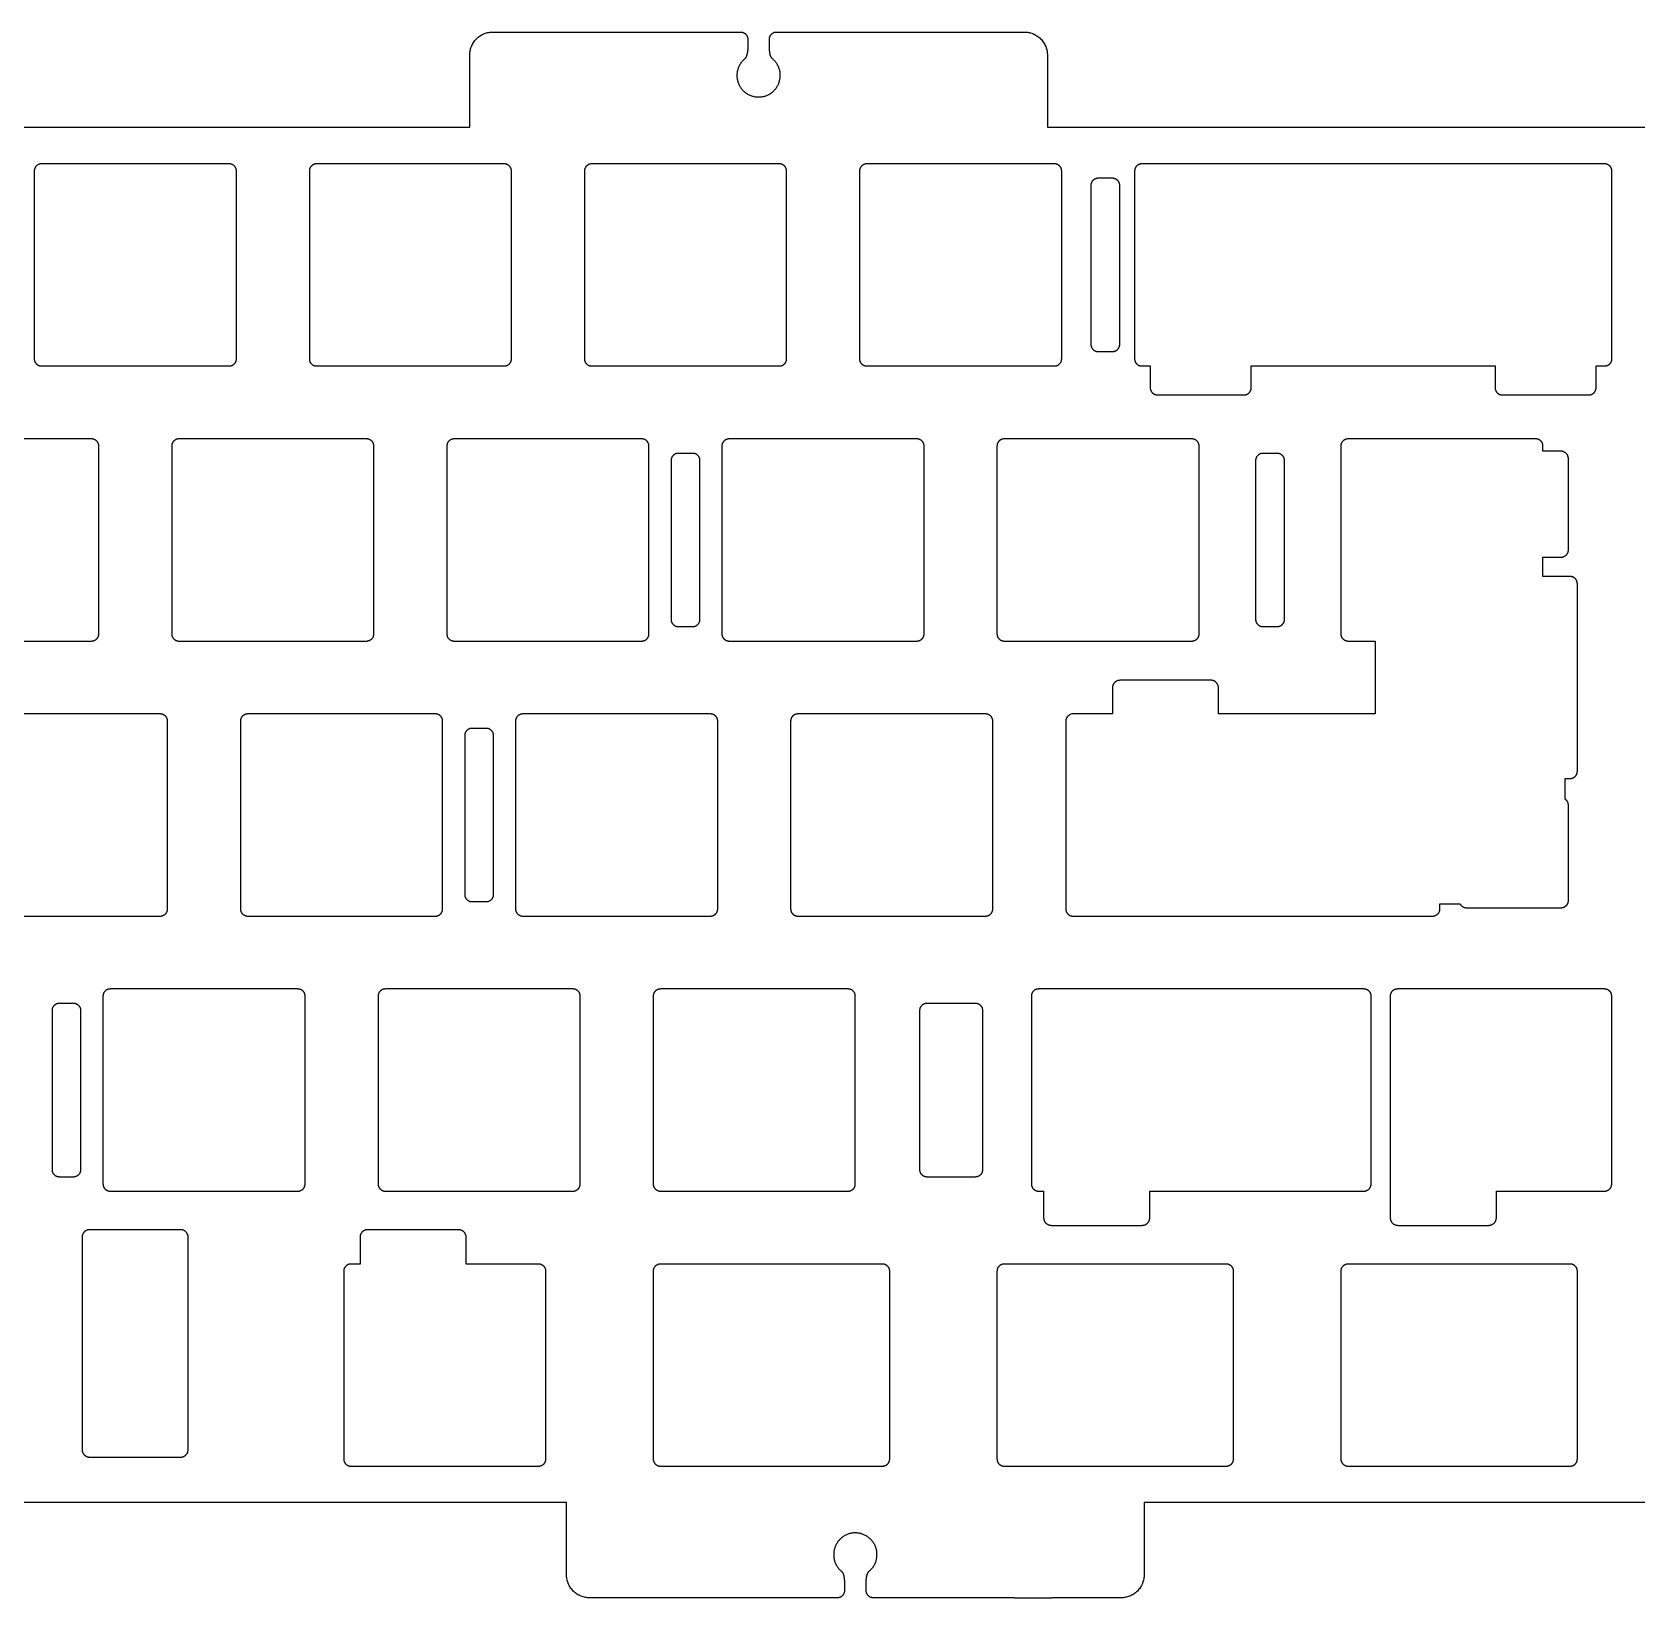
# Model space of a CAD drawing. Header units: millimetres. Extents: x 15 to 363, y 13 to 121.
# Drawn here: x 188.7 to 299.9, y 12.8 to 121.2 of the extents above; entities that cross this region are included whole.
import ezdxf

# ---------------------------------------------------------------- set-up
doc = ezdxf.new("R2010")
doc.units = ezdxf.units.MM
doc.layers.add('默认', color=7, linetype='Continuous', true_color=0x000000)

msp = doc.modelspace()

# ---------------------------------------------------------------- linework, layer by layer
at = {"layer": '默认', "color": 85, "true_color": 0x58ba48}
for p, q in [((219.03, 114.61, 1.5), (219.03, 119.61, 1.5)), ((259.03, 119.61, 1.5), (259.03, 114.61, 1.5)), ((159.72, 114.61, 1.5), (219.03, 114.61, 1.5)), ((259.03, 114.61, 1.5), (317.03, 114.61, 1.5)), ((191.68, 19.36, 1.5), (104.71, 19.36, 1.5)), ((200.03, 19.36, 1.5), (191.68, 19.36, 1.5)), ((210.93, 19.36, 1.5), (200.03, 19.36, 1.5)), ((223.66, 19.36, 1.5), (210.93, 19.36, 1.5)), ((225.73, 19.36, 1.5), (223.66, 19.36, 1.5)), ((225.73, 14.36, 1.5), (225.73, 19.36, 1.5)), ((307.82, 19.36, 1.5), (265.73, 19.36, 1.5)), ((265.73, 19.36, 1.5), (265.73, 14.36, 1.5))]:
    msp.add_line(p, q, dxfattribs=at)
for points in [[(225.43, 121.21), (228.03, 121.21)], [(250.03, 121.21), (252.63, 121.21)], [(297.62, 112.08), (284.62, 112.08), (278.57, 112.08), (265.57, 112.08)], [(265.57, 98.08), (266.15, 98.08), (266.15, 96.58)], [(273.15, 96.58), (273.15, 98.08), (278.57, 98.08), (284.62, 98.08), (290.03, 98.08), (290.03, 96.58)], [(297.03, 96.58), (297.03, 98.08), (297.62, 98.08)], [(294.58, 92.18), (293.35, 92.18), (293.35, 92.53)], [(295.23, 83.5), (293.35, 83.5), (293.35, 84.83), (294.58, 84.83)], [(279.85, 79.03), (281.73, 79.03), (281.73, 73.98)], [(294.88, 68.09), (294.88, 69.51), (295.23, 69.51)], [(286.21, 60.48), (286.21, 60.83), (287.6, 60.83)], [(258.42, 40.93), (258.77, 40.93), (258.77, 39.08)], [(266.12, 39.08), (266.12, 40.93), (280.95, 40.93)], [(290.12, 39.08), (290.12, 40.93), (297.61, 40.93)], [(211.43, 37.73), (211.43, 35.88), (210.8, 35.88)], [(223.8, 35.88), (218.78, 35.88), (218.78, 37.73)], [(210.8, 21.88), (223.8, 21.88)], [(234.73, 12.76), (232.13, 12.76)], [(256.73, 12.76), (259.33, 12.76)]]:
    msp.add_lwpolyline(points, dxfattribs=at)
for points, weights in [([(219.03, 119.61, 1.5), (219.03, 121.21, 1.5), (220.63, 121.21, 1.5)], [1, 0.707106781187, 1]), ([(237.78, 121.21, 1.5), (238.28, 121.21, 1.5), (238.28, 120.71, 1.5)], [1, 0.70710678119, 1]), ([(239.78, 120.71, 1.5), (239.78, 121.21, 1.5), (240.28, 121.21, 1.5)], [1, 0.707106781186, 1]), ([(257.43, 121.21, 1.5), (259.03, 121.21, 1.5), (259.03, 119.61, 1.5)], [1, 0.707106781187, 1]), ([(189.37, 112.08, 1.5), (188.87, 112.08, 1.5), (188.87, 111.58, 1.5)], [1, 0.707106781187, 1]), ([(202.87, 111.58, 1.5), (202.87, 112.08, 1.5), (202.37, 112.08, 1.5)], [1, 0.707106781189, 1]), ([(208.42, 112.08, 1.5), (207.92, 112.08, 1.5), (207.92, 111.58, 1.5)], [1, 0.707106781186, 1]), ([(221.92, 111.58, 1.5), (221.92, 112.08, 1.5), (221.42, 112.08, 1.5)], [1, 0.707106781186, 1]), ([(227.47, 112.08, 1.5), (226.97, 112.08, 1.5), (226.97, 111.58, 1.5)], [1, 0.707106781186, 1]), ([(240.97, 111.58, 1.5), (240.97, 112.08, 1.5), (240.47, 112.08, 1.5)], [1, 0.707106781188, 1]), ([(246.52, 112.08, 1.5), (246.02, 112.08, 1.5), (246.02, 111.58, 1.5)], [1, 0.707106781187, 1]), ([(260.02, 111.58, 1.5), (260.02, 112.08, 1.5), (259.52, 112.08, 1.5)], [1, 0.707106781189, 1]), ([(265.57, 112.08, 1.5), (265.07, 112.08, 1.5), (265.07, 111.58, 1.5)], [1, 0.707106781186, 1]), ([(298.12, 111.58, 1.5), (298.12, 112.08, 1.5), (297.62, 112.08, 1.5)], [1, 0.707106781189, 1]), ([(262.54, 111.08, 1.5), (262.04, 111.08, 1.5), (262.04, 110.58, 1.5)], [1, 0.707106781186, 1]), ([(264.04, 110.58, 1.5), (264.04, 111.08, 1.5), (263.54, 111.08, 1.5)], [1, 0.707106781186, 1]), ([(262.04, 99.58, 1.5), (262.04, 99.08, 1.5), (262.54, 99.08, 1.5)], [1, 0.707106781186, 1]), ([(263.54, 99.08, 1.5), (264.04, 99.08, 1.5), (264.04, 99.58, 1.5)], [1, 0.707106781186, 1]), ([(188.87, 98.58, 1.5), (188.87, 98.08, 1.5), (189.37, 98.08, 1.5)], [1, 0.707106781185, 1]), ([(202.37, 98.08, 1.5), (202.87, 98.08, 1.5), (202.87, 98.58, 1.5)], [1, 0.707106781186, 1]), ([(207.92, 98.58, 1.5), (207.92, 98.08, 1.5), (208.42, 98.08, 1.5)], [1, 0.707106781184, 1]), ([(221.42, 98.08, 1.5), (221.92, 98.08, 1.5), (221.92, 98.58, 1.5)], [1, 0.707106781186, 1]), ([(226.97, 98.58, 1.5), (226.97, 98.08, 1.5), (227.47, 98.08, 1.5)], [1, 0.707106781186, 1]), ([(240.47, 98.08, 1.5), (240.97, 98.08, 1.5), (240.97, 98.58, 1.5)], [1, 0.707106781185, 1]), ([(246.02, 98.58, 1.5), (246.02, 98.08, 1.5), (246.52, 98.08, 1.5)], [1, 0.707106781188, 1]), ([(259.52, 98.08, 1.5), (260.02, 98.08, 1.5), (260.02, 98.58, 1.5)], [1, 0.707106781187, 1]), ([(265.07, 98.58, 1.5), (265.07, 98.08, 1.5), (265.57, 98.08, 1.5)], [1, 0.707106781186, 1]), ([(297.62, 98.08, 1.5), (298.12, 98.08, 1.5), (298.12, 98.58, 1.5)], [1, 0.707106781187, 1]), ([(266.15, 96.58, 1.5), (266.15, 96.08, 1.5), (266.65, 96.08, 1.5)], [1, 0.707106781183, 1]), ([(272.65, 96.08, 1.5), (273.15, 96.08, 1.5), (273.15, 96.58, 1.5)], [1, 0.707106781189, 1]), ([(290.03, 96.58, 1.5), (290.03, 96.08, 1.5), (290.53, 96.08, 1.5)], [1, 0.707106781185, 1]), ([(296.53, 96.08, 1.5), (297.03, 96.08, 1.5), (297.03, 96.58, 1.5)], [1, 0.707106781188, 1]), ([(193.34, 92.53, 1.5), (193.34, 93.03, 1.5), (192.84, 93.03, 1.5)], [1, 0.707106781187, 1]), ([(198.89, 93.03, 1.5), (198.39, 93.03, 1.5), (198.39, 92.53, 1.5)], [1, 0.707106781186, 1]), ([(212.39, 92.53, 1.5), (212.39, 93.03, 1.5), (211.89, 93.03, 1.5)], [1, 0.707106781187, 1]), ([(217.94, 93.03, 1.5), (217.44, 93.03, 1.5), (217.44, 92.53, 1.5)], [1, 0.707106781186, 1]), ([(231.44, 92.53, 1.5), (231.44, 93.03, 1.5), (230.94, 93.03, 1.5)], [1, 0.707106781188, 1]), ([(236.99, 93.03, 1.5), (236.49, 93.03, 1.5), (236.49, 92.53, 1.5)], [1, 0.707106781187, 1]), ([(250.49, 92.53, 1.5), (250.49, 93.03, 1.5), (249.99, 93.03, 1.5)], [1, 0.707106781189, 1]), ([(256.04, 93.03, 1.5), (255.54, 93.03, 1.5), (255.54, 92.53, 1.5)], [1, 0.707106781184, 1]), ([(269.54, 92.53, 1.5), (269.54, 93.03, 1.5), (269.04, 93.03, 1.5)], [1, 0.707106781188, 1]), ([(279.85, 93.03, 1.5), (279.35, 93.03, 1.5), (279.35, 92.53, 1.5)], [1, 0.707106781186, 1]), ([(293.35, 92.53, 1.5), (293.35, 93.03, 1.5), (292.85, 93.03, 1.5)], [1, 0.707106781187, 1]), ([(233.47, 92.03, 1.5), (232.97, 92.03, 1.5), (232.97, 91.53, 1.5)], [1, 0.707106781186, 1]), ([(234.97, 91.53, 1.5), (234.97, 92.03, 1.5), (234.47, 92.03, 1.5)], [1, 0.707106781186, 1]), ([(273.95, 92.03, 1.5), (273.45, 92.03, 1.5), (273.45, 91.53, 1.5)], [1, 0.707106781184, 1]), ([(275.45, 91.53, 1.5), (275.45, 92.03, 1.5), (274.95, 92.03, 1.5)], [1, 0.707106781187, 1]), ([(295.11, 91.65, 1.5), (295.11, 92.18, 1.5), (294.58, 92.18, 1.5)], [1, 0.70710678119, 1]), ([(294.58, 84.83, 1.5), (295.11, 84.83, 1.5), (295.11, 85.35, 1.5)], [1, 0.707106781184, 1]), ([(295.73, 83, 1.5), (295.73, 83.5, 1.5), (295.23, 83.5, 1.5)], [1, 0.707106781184, 1]), ([(232.97, 80.53, 1.5), (232.97, 80.03, 1.5), (233.47, 80.03, 1.5)], [1, 0.707106781187, 1]), ([(234.47, 80.03, 1.5), (234.97, 80.03, 1.5), (234.97, 80.53, 1.5)], [1, 0.707106781186, 1]), ([(273.45, 80.53, 1.5), (273.45, 80.03, 1.5), (273.95, 80.03, 1.5)], [1, 0.707106781188, 1]), ([(274.95, 80.03, 1.5), (275.45, 80.03, 1.5), (275.45, 80.53, 1.5)], [1, 0.707106781186, 1]), ([(192.84, 79.03, 1.5), (193.34, 79.03, 1.5), (193.34, 79.53, 1.5)], [1, 0.707106781185, 1]), ([(198.39, 79.53, 1.5), (198.39, 79.03, 1.5), (198.89, 79.03, 1.5)], [1, 0.707106781186, 1]), ([(211.89, 79.03, 1.5), (212.39, 79.03, 1.5), (212.39, 79.53, 1.5)], [1, 0.707106781185, 1]), ([(217.44, 79.53, 1.5), (217.44, 79.03, 1.5), (217.94, 79.03, 1.5)], [1, 0.707106781184, 1]), ([(230.94, 79.03, 1.5), (231.44, 79.03, 1.5), (231.44, 79.53, 1.5)], [1, 0.707106781188, 1]), ([(236.49, 79.53, 1.5), (236.49, 79.03, 1.5), (236.99, 79.03, 1.5)], [1, 0.707106781183, 1]), ([(249.99, 79.03, 1.5), (250.49, 79.03, 1.5), (250.49, 79.53, 1.5)], [1, 0.707106781186, 1]), ([(255.54, 79.53, 1.5), (255.54, 79.03, 1.5), (256.04, 79.03, 1.5)], [1, 0.707106781185, 1]), ([(269.04, 79.03, 1.5), (269.54, 79.03, 1.5), (269.54, 79.53, 1.5)], [1, 0.707106781186, 1]), ([(279.35, 79.53, 1.5), (279.35, 79.03, 1.5), (279.85, 79.03, 1.5)], [1, 0.707106781185, 1]), ([(264.06, 76.31, 1.5), (263.53, 76.31, 1.5), (263.53, 75.78, 1.5)], [1, 0.707106781182, 1]), ([(270.88, 75.78, 1.5), (270.88, 76.31, 1.5), (270.36, 76.31, 1.5)], [1, 0.707106781188, 1]), ([(198.1, 73.48, 1.5), (198.1, 73.98, 1.5), (197.6, 73.98, 1.5)], [1, 0.707106781186, 1]), ([(203.65, 73.98, 1.5), (203.15, 73.98, 1.5), (203.15, 73.48, 1.5)], [1, 0.707106781187, 1]), ([(217.15, 73.48, 1.5), (217.15, 73.98, 1.5), (216.65, 73.98, 1.5)], [1, 0.707106781186, 1]), ([(222.7, 73.98, 1.5), (222.2, 73.98, 1.5), (222.2, 73.48, 1.5)], [1, 0.707106781187, 1]), ([(236.2, 73.48, 1.5), (236.2, 73.98, 1.5), (235.7, 73.98, 1.5)], [1, 0.707106781186, 1]), ([(241.75, 73.98, 1.5), (241.25, 73.98, 1.5), (241.25, 73.48, 1.5)], [1, 0.707106781186, 1]), ([(255.25, 73.48, 1.5), (255.25, 73.98, 1.5), (254.75, 73.98, 1.5)], [1, 0.707106781187, 1]), ([(219.18, 72.98, 1.5), (218.68, 72.98, 1.5), (218.68, 72.48, 1.5)], [1, 0.707106781186, 1]), ([(220.68, 72.48, 1.5), (220.68, 72.98, 1.5), (220.18, 72.98, 1.5)], [1, 0.707106781187, 1]), ([(295.23, 69.51, 1.5), (295.73, 69.51, 1.5), (295.73, 70.01, 1.5)], [1, 0.707106781188, 1]), ([(295.11, 67.66, 1.5), (295.11, 67.93, 1.5), (294.88, 68.09, 1.5)], [1, 0.885846380322, 1]), ([(218.68, 61.48, 1.5), (218.68, 60.98, 1.5), (219.18, 60.98, 1.5)], [1, 0.707106781186, 1]), ([(220.18, 60.98, 1.5), (220.68, 60.98, 1.5), (220.68, 61.48, 1.5)], [1, 0.707106781187, 1]), ([(197.6, 59.98, 1.5), (198.1, 59.98, 1.5), (198.1, 60.48, 1.5)], [1, 0.707106781185, 1]), ([(203.15, 60.48, 1.5), (203.15, 59.98, 1.5), (203.65, 59.98, 1.5)], [1, 0.707106781186, 1]), ([(216.65, 59.98, 1.5), (217.15, 59.98, 1.5), (217.15, 60.48, 1.5)], [1, 0.707106781187, 1]), ([(222.2, 60.48, 1.5), (222.2, 59.98, 1.5), (222.7, 59.98, 1.5)], [1, 0.707106781186, 1]), ([(235.7, 59.98, 1.5), (236.2, 59.98, 1.5), (236.2, 60.48, 1.5)], [1, 0.707106781186, 1]), ([(241.25, 60.48, 1.5), (241.25, 59.98, 1.5), (241.75, 59.98, 1.5)], [1, 0.707106781183, 1]), ([(254.75, 59.98, 1.5), (255.25, 59.98, 1.5), (255.25, 60.48, 1.5)], [1, 0.707106781186, 1]), ([(260.3, 60.48, 1.5), (260.3, 59.98, 1.5), (260.8, 59.98, 1.5)], [1, 0.70710678119, 1]), ([(285.71, 59.98, 1.5), (286.21, 59.98, 1.5), (286.21, 60.48, 1.5)], [1, 0.707106781188, 1]), ([(287.6, 60.83, 1.5), (287.74, 60.56, 1.5), (288.06, 60.56, 1.5)], [1, 0.859274333929, 1]), ([(294.61, 60.56, 1.5), (295.11, 60.56, 1.5), (295.11, 61.06, 1.5)], [1, 0.707106781188, 1]), ([(194.13, 54.93, 1.5), (193.63, 54.93, 1.5), (193.63, 54.43, 1.5)], [1, 0.707106781188, 1]), ([(207.63, 54.43, 1.5), (207.63, 54.93, 1.5), (207.13, 54.93, 1.5)], [1, 0.70710678119, 1]), ([(213.18, 54.93, 1.5), (212.68, 54.93, 1.5), (212.68, 54.43, 1.5)], [1, 0.707106781186, 1]), ([(226.68, 54.43, 1.5), (226.68, 54.93, 1.5), (226.18, 54.93, 1.5)], [1, 0.707106781189, 1]), ([(232.23, 54.93, 1.5), (231.73, 54.93, 1.5), (231.73, 54.43, 1.5)], [1, 0.707106781185, 1]), ([(245.73, 54.43, 1.5), (245.73, 54.93, 1.5), (245.23, 54.93, 1.5)], [1, 0.707106781188, 1]), ([(258.42, 54.93, 1.5), (257.92, 54.93, 1.5), (257.92, 54.43, 1.5)], [1, 0.707106781186, 1]), ([(281.45, 54.43, 1.5), (281.45, 54.93, 1.5), (280.95, 54.93, 1.5)], [1, 0.707106781187, 1]), ([(283.27, 54.93, 1.5), (282.77, 54.93, 1.5), (282.77, 54.43, 1.5)], [1, 0.707106781189, 1]), ([(298.11, 54.43, 1.5), (298.11, 54.93, 1.5), (297.61, 54.93, 1.5)], [1, 0.707106781187, 1]), ([(190.6, 53.93, 1.5), (190.1, 53.93, 1.5), (190.1, 53.43, 1.5)], [1, 0.707106781187, 1]), ([(192.1, 53.43, 1.5), (192.1, 53.93, 1.5), (191.6, 53.93, 1.5)], [1, 0.707106781186, 1]), ([(250.68, 53.93, 1.5), (250.18, 53.93, 1.5), (250.18, 53.43, 1.5)], [1, 0.707106781187, 1]), ([(254.56, 53.43, 1.5), (254.56, 53.93, 1.5), (254.06, 53.93, 1.5)], [1, 0.707106781188, 1]), ([(190.1, 42.43, 1.5), (190.1, 41.93, 1.5), (190.6, 41.93, 1.5)], [1, 0.707106781187, 1]), ([(191.6, 41.93, 1.5), (192.1, 41.93, 1.5), (192.1, 42.43, 1.5)], [1, 0.707106781187, 1]), ([(250.18, 42.43, 1.5), (250.18, 41.93, 1.5), (250.68, 41.93, 1.5)], [1, 0.707106781186, 1]), ([(254.06, 41.93, 1.5), (254.56, 41.93, 1.5), (254.56, 42.43, 1.5)], [1, 0.707106781189, 1]), ([(193.63, 41.43, 1.5), (193.63, 40.93, 1.5), (194.13, 40.93, 1.5)], [1, 0.707106781185, 1]), ([(207.13, 40.93, 1.5), (207.63, 40.93, 1.5), (207.63, 41.43, 1.5)], [1, 0.707106781188, 1]), ([(212.68, 41.43, 1.5), (212.68, 40.93, 1.5), (213.18, 40.93, 1.5)], [1, 0.707106781184, 1]), ([(226.18, 40.93, 1.5), (226.68, 40.93, 1.5), (226.68, 41.43, 1.5)], [1, 0.707106781185, 1]), ([(231.73, 41.43, 1.5), (231.73, 40.93, 1.5), (232.23, 40.93, 1.5)], [1, 0.707106781184, 1]), ([(245.23, 40.93, 1.5), (245.73, 40.93, 1.5), (245.73, 41.43, 1.5)], [1, 0.707106781185, 1]), ([(257.92, 41.43, 1.5), (257.92, 40.93, 1.5), (258.42, 40.93, 1.5)], [1, 0.707106781184, 1]), ([(280.95, 40.93, 1.5), (281.45, 40.93, 1.5), (281.45, 41.43, 1.5)], [1, 0.707106781177, 1]), ([(297.61, 40.93, 1.5), (298.11, 40.93, 1.5), (298.11, 41.43, 1.5)], [1, 0.707106781188, 1]), ([(258.77, 39.08, 1.5), (258.77, 38.56, 1.5), (259.3, 38.56, 1.5)], [1, 0.707106781182, 1]), ([(265.6, 38.56, 1.5), (266.12, 38.56, 1.5), (266.12, 39.08, 1.5)], [1, 0.707106781189, 1]), ([(282.77, 39.08, 1.5), (282.77, 38.56, 1.5), (283.3, 38.56, 1.5)], [1, 0.707106781189, 1]), ([(289.6, 38.56, 1.5), (290.12, 38.56, 1.5), (290.12, 39.08, 1.5)], [1, 0.707106781185, 1]), ([(192.71, 38.26, 1.5), (192.18, 38.26, 1.5), (192.18, 37.73, 1.5)], [1, 0.707106781187, 1]), ([(199.53, 37.73, 1.5), (199.53, 38.26, 1.5), (199.01, 38.26, 1.5)], [1, 0.707106781187, 1]), ([(211.95, 38.26, 1.5), (211.43, 38.26, 1.5), (211.43, 37.73, 1.5)], [1, 0.707106781186, 1]), ([(218.78, 37.73, 1.5), (218.78, 38.26, 1.5), (218.25, 38.26, 1.5)], [1, 0.707106781187, 1]), ([(210.8, 35.88, 1.5), (210.3, 35.88, 1.5), (210.3, 35.38, 1.5)], [1, 0.707106781187, 1]), ([(224.3, 35.38, 1.5), (224.3, 35.88, 1.5), (223.8, 35.88, 1.5)], [1, 0.707106781187, 1]), ([(232.23, 35.88, 1.5), (231.73, 35.88, 1.5), (231.73, 35.38, 1.5)], [1, 0.707106781188, 1]), ([(248.11, 35.38, 1.5), (248.11, 35.88, 1.5), (247.61, 35.88, 1.5)], [1, 0.707106781186, 1]), ([(256.04, 35.88, 1.5), (255.54, 35.88, 1.5), (255.54, 35.38, 1.5)], [1, 0.707106781183, 1]), ([(271.92, 35.38, 1.5), (271.92, 35.88, 1.5), (271.42, 35.88, 1.5)], [1, 0.707106781184, 1]), ([(279.85, 35.88, 1.5), (279.35, 35.88, 1.5), (279.35, 35.38, 1.5)], [1, 0.707106781188, 1]), ([(295.73, 35.38, 1.5), (295.73, 35.88, 1.5), (295.23, 35.88, 1.5)], [1, 0.707106781186, 1]), ([(192.18, 23.03, 1.5), (192.18, 22.51, 1.5), (192.71, 22.51, 1.5)], [1, 0.707106781187, 1]), ([(199.01, 22.51, 1.5), (199.53, 22.51, 1.5), (199.53, 23.03, 1.5)], [1, 0.707106781185, 1]), ([(210.3, 22.38, 1.5), (210.3, 21.88, 1.5), (210.8, 21.88, 1.5)], [1, 0.707106781185, 1]), ([(223.8, 21.88, 1.5), (224.3, 21.88, 1.5), (224.3, 22.38, 1.5)], [1, 0.707106781185, 1]), ([(231.73, 22.38, 1.5), (231.73, 21.88, 1.5), (232.23, 21.88, 1.5)], [1, 0.707106781184, 1]), ([(247.61, 21.88, 1.5), (248.11, 21.88, 1.5), (248.11, 22.38, 1.5)], [1, 0.707106781184, 1]), ([(255.54, 22.38, 1.5), (255.54, 21.88, 1.5), (256.04, 21.88, 1.5)], [1, 0.707106781181, 1]), ([(271.42, 21.88, 1.5), (271.92, 21.88, 1.5), (271.92, 22.38, 1.5)], [1, 0.707106781182, 1]), ([(279.35, 22.38, 1.5), (279.35, 21.88, 1.5), (279.85, 21.88, 1.5)], [1, 0.707106781187, 1]), ([(295.23, 21.88, 1.5), (295.73, 21.88, 1.5), (295.73, 22.38, 1.5)], [1, 0.707106781184, 1]), ([(227.33, 12.76, 1.5), (225.73, 12.76, 1.5), (225.73, 14.36, 1.5)], [1, 0.707106781187, 1]), ([(265.73, 14.36, 1.5), (265.73, 12.76, 1.5), (264.13, 12.76, 1.5)], [1, 0.707106781187, 1]), ([(244.98, 13.26, 1.5), (244.98, 12.76, 1.5), (244.48, 12.76, 1.5)], [1, 0.707106781186, 1]), ([(246.98, 12.76, 1.5), (246.48, 12.76, 1.5), (246.48, 13.26, 1.5)], [1, 0.70710678119, 1])]:
    msp.add_rational_spline(points, weights, degree=2, dxfattribs=at)
for points, degree in [([(220.63, 121.21, 1.5), (222.23, 121.21, 1.5), (223.83, 121.21, 1.5), (225.43, 121.21, 1.5)], 3), ([(228.03, 121.21, 1.5), (231.28, 121.21, 1.5), (234.53, 121.21, 1.5), (237.78, 121.21, 1.5)], 3), ([(240.28, 121.21, 1.5), (243.53, 121.21, 1.5), (246.78, 121.21, 1.5), (250.03, 121.21, 1.5)], 3), ([(252.63, 121.21, 1.5), (254.23, 121.21, 1.5), (255.83, 121.21, 1.5), (257.43, 121.21, 1.5)], 3), ([(238.28, 120.71, 1.5), (238.28, 120.54, 1.5), (238.28, 120.37, 1.5), (238.28, 120.21, 1.5)], 3), ([(239.78, 120.21, 1.5), (239.78, 120.37, 1.5), (239.78, 120.54, 1.5), (239.78, 120.71, 1.5)], 3), ([(188.87, 111.58, 1.5), (188.87, 105.08, 1.5), (188.87, 98.58, 1.5)], 2), ([(202.37, 112.08, 1.5), (195.87, 112.08, 1.5), (189.37, 112.08, 1.5)], 2), ([(202.87, 98.58, 1.5), (202.87, 105.08, 1.5), (202.87, 111.58, 1.5)], 2), ([(207.92, 111.58, 1.5), (207.92, 105.08, 1.5), (207.92, 98.58, 1.5)], 2), ([(221.42, 112.08, 1.5), (214.92, 112.08, 1.5), (208.42, 112.08, 1.5)], 2), ([(221.92, 98.58, 1.5), (221.92, 105.08, 1.5), (221.92, 111.58, 1.5)], 2), ([(226.97, 111.58, 1.5), (226.97, 105.08, 1.5), (226.97, 98.58, 1.5)], 2), ([(240.47, 112.08, 1.5), (233.97, 112.08, 1.5), (227.47, 112.08, 1.5)], 2), ([(240.97, 98.58, 1.5), (240.97, 105.08, 1.5), (240.97, 111.58, 1.5)], 2), ([(246.02, 111.58, 1.5), (246.02, 105.08, 1.5), (246.02, 98.58, 1.5)], 2), ([(259.52, 112.08, 1.5), (253.02, 112.08, 1.5), (246.52, 112.08, 1.5)], 2), ([(260.02, 98.58, 1.5), (260.02, 105.08, 1.5), (260.02, 111.58, 1.5)], 2), ([(265.07, 111.58, 1.5), (265.07, 105.08, 1.5), (265.07, 98.58, 1.5)], 2), ([(298.12, 98.58, 1.5), (298.12, 105.08, 1.5), (298.12, 111.58, 1.5)], 2), ([(262.04, 110.58, 1.5), (262.04, 105.08, 1.5), (262.04, 99.58, 1.5)], 2), ([(263.54, 111.08, 1.5), (263.04, 111.08, 1.5), (262.54, 111.08, 1.5)], 2), ([(264.04, 99.58, 1.5), (264.04, 105.08, 1.5), (264.04, 110.58, 1.5)], 2), ([(262.54, 99.08, 1.5), (263.04, 99.08, 1.5), (263.54, 99.08, 1.5)], 2), ([(189.37, 98.08, 1.5), (195.87, 98.08, 1.5), (202.37, 98.08, 1.5)], 2), ([(208.42, 98.08, 1.5), (214.92, 98.08, 1.5), (221.42, 98.08, 1.5)], 2), ([(227.47, 98.08, 1.5), (233.97, 98.08, 1.5), (240.47, 98.08, 1.5)], 2), ([(246.52, 98.08, 1.5), (253.02, 98.08, 1.5), (259.52, 98.08, 1.5)], 2), ([(266.65, 96.08, 1.5), (269.65, 96.08, 1.5), (272.65, 96.08, 1.5)], 2), ([(290.53, 96.08, 1.5), (293.53, 96.08, 1.5), (296.53, 96.08, 1.5)], 2), ([(192.84, 93.03, 1.5), (186.34, 93.03, 1.5), (179.84, 93.03, 1.5)], 2), ([(193.34, 79.53, 1.5), (193.34, 86.03, 1.5), (193.34, 92.53, 1.5)], 2), ([(198.39, 92.53, 1.5), (198.39, 86.03, 1.5), (198.39, 79.53, 1.5)], 2), ([(211.89, 93.03, 1.5), (205.39, 93.03, 1.5), (198.89, 93.03, 1.5)], 2), ([(212.39, 79.53, 1.5), (212.39, 86.03, 1.5), (212.39, 92.53, 1.5)], 2), ([(217.44, 92.53, 1.5), (217.44, 86.03, 1.5), (217.44, 79.53, 1.5)], 2), ([(230.94, 93.03, 1.5), (224.44, 93.03, 1.5), (217.94, 93.03, 1.5)], 2), ([(231.44, 79.53, 1.5), (231.44, 86.03, 1.5), (231.44, 92.53, 1.5)], 2), ([(236.49, 92.53, 1.5), (236.49, 86.03, 1.5), (236.49, 79.53, 1.5)], 2), ([(249.99, 93.03, 1.5), (243.49, 93.03, 1.5), (236.99, 93.03, 1.5)], 2), ([(250.49, 79.53, 1.5), (250.49, 86.03, 1.5), (250.49, 92.53, 1.5)], 2), ([(255.54, 92.53, 1.5), (255.54, 86.03, 1.5), (255.54, 79.53, 1.5)], 2), ([(269.04, 93.03, 1.5), (262.54, 93.03, 1.5), (256.04, 93.03, 1.5)], 2), ([(269.54, 79.53, 1.5), (269.54, 86.03, 1.5), (269.54, 92.53, 1.5)], 2), ([(279.35, 92.53, 1.5), (279.35, 88.2, 1.5), (279.35, 83.86, 1.5), (279.35, 79.53, 1.5)], 3), ([(292.85, 93.03, 1.5), (288.52, 93.03, 1.5), (284.19, 93.03, 1.5), (279.85, 93.03, 1.5)], 3), ([(232.97, 91.53, 1.5), (232.97, 86.03, 1.5), (232.97, 80.53, 1.5)], 2), ([(234.47, 92.03, 1.5), (233.97, 92.03, 1.5), (233.47, 92.03, 1.5)], 2), ([(234.97, 80.53, 1.5), (234.97, 86.03, 1.5), (234.97, 91.53, 1.5)], 2), ([(273.45, 91.53, 1.5), (273.45, 86.03, 1.5), (273.45, 80.53, 1.5)], 2), ([(274.95, 92.03, 1.5), (274.45, 92.03, 1.5), (273.95, 92.03, 1.5)], 2), ([(275.45, 80.53, 1.5), (275.45, 86.03, 1.5), (275.45, 91.53, 1.5)], 2), ([(295.11, 85.35, 1.5), (295.11, 87.45, 1.5), (295.11, 89.55, 1.5), (295.11, 91.65, 1.5)], 3), ([(295.73, 70.01, 1.5), (295.73, 74.34, 1.5), (295.73, 78.67, 1.5), (295.73, 83, 1.5)], 3), ([(233.47, 80.03, 1.5), (233.97, 80.03, 1.5), (234.47, 80.03, 1.5)], 2), ([(273.95, 80.03, 1.5), (274.45, 80.03, 1.5), (274.95, 80.03, 1.5)], 2), ([(179.84, 79.03, 1.5), (186.34, 79.03, 1.5), (192.84, 79.03, 1.5)], 2), ([(198.89, 79.03, 1.5), (205.39, 79.03, 1.5), (211.89, 79.03, 1.5)], 2), ([(217.94, 79.03, 1.5), (224.44, 79.03, 1.5), (230.94, 79.03, 1.5)], 2), ([(236.99, 79.03, 1.5), (243.49, 79.03, 1.5), (249.99, 79.03, 1.5)], 2), ([(256.04, 79.03, 1.5), (262.54, 79.03, 1.5), (269.04, 79.03, 1.5)], 2), ([(263.53, 75.78, 1.5), (263.53, 75.18, 1.5), (263.53, 74.58, 1.5), (263.53, 73.98, 1.5)], 3), ([(270.36, 76.31, 1.5), (268.26, 76.31, 1.5), (266.16, 76.31, 1.5), (264.06, 76.31, 1.5)], 3), ([(270.88, 73.98, 1.5), (270.88, 74.58, 1.5), (270.88, 75.18, 1.5), (270.88, 75.78, 1.5)], 3), ([(197.6, 73.98, 1.5), (191.1, 73.98, 1.5), (184.6, 73.98, 1.5)], 2), ([(198.1, 60.48, 1.5), (198.1, 66.98, 1.5), (198.1, 73.48, 1.5)], 2), ([(203.15, 73.48, 1.5), (203.15, 66.98, 1.5), (203.15, 60.48, 1.5)], 2), ([(216.65, 73.98, 1.5), (210.15, 73.98, 1.5), (203.65, 73.98, 1.5)], 2), ([(217.15, 60.48, 1.5), (217.15, 66.98, 1.5), (217.15, 73.48, 1.5)], 2), ([(222.2, 73.48, 1.5), (222.2, 66.98, 1.5), (222.2, 60.48, 1.5)], 2), ([(235.7, 73.98, 1.5), (229.2, 73.98, 1.5), (222.7, 73.98, 1.5)], 2), ([(236.2, 60.48, 1.5), (236.2, 66.98, 1.5), (236.2, 73.48, 1.5)], 2), ([(241.25, 73.48, 1.5), (241.25, 66.98, 1.5), (241.25, 60.48, 1.5)], 2), ([(254.75, 73.98, 1.5), (248.25, 73.98, 1.5), (241.75, 73.98, 1.5)], 2), ([(255.25, 60.48, 1.5), (255.25, 66.98, 1.5), (255.25, 73.48, 1.5)], 2), ([(260.3, 73.48, 1.5), (260.3, 69.15, 1.5), (260.3, 64.81, 1.5), (260.3, 60.48, 1.5)], 3), ([(281.73, 73.98, 1.5), (278.91, 73.98, 1.5), (275.29, 73.98, 1.5), (270.88, 73.98, 1.5)], 3), ([(218.68, 72.48, 1.5), (218.68, 66.98, 1.5), (218.68, 61.48, 1.5)], 2), ([(220.18, 72.98, 1.5), (219.68, 72.98, 1.5), (219.18, 72.98, 1.5)], 2), ([(220.68, 61.48, 1.5), (220.68, 66.98, 1.5), (220.68, 72.48, 1.5)], 2), ([(295.11, 61.06, 1.5), (295.11, 63.26, 1.5), (295.11, 65.46, 1.5), (295.11, 67.66, 1.5)], 3), ([(219.18, 60.98, 1.5), (219.68, 60.98, 1.5), (220.18, 60.98, 1.5)], 2), ([(288.06, 60.56, 1.5), (290.24, 60.56, 1.5), (292.42, 60.56, 1.5), (294.61, 60.56, 1.5)], 3), ([(184.6, 59.98, 1.5), (191.1, 59.98, 1.5), (197.6, 59.98, 1.5)], 2), ([(203.65, 59.98, 1.5), (210.15, 59.98, 1.5), (216.65, 59.98, 1.5)], 2), ([(222.7, 59.98, 1.5), (229.2, 59.98, 1.5), (235.7, 59.98, 1.5)], 2), ([(241.75, 59.98, 1.5), (248.25, 59.98, 1.5), (254.75, 59.98, 1.5)], 2), ([(260.8, 59.98, 1.5), (273.07, 59.98, 1.5), (281.37, 59.98, 1.5), (285.71, 59.98, 1.5)], 3), ([(207.13, 54.93, 1.5), (200.63, 54.93, 1.5), (194.13, 54.93, 1.5)], 2), ([(226.18, 54.93, 1.5), (219.68, 54.93, 1.5), (213.18, 54.93, 1.5)], 2), ([(245.23, 54.93, 1.5), (238.73, 54.93, 1.5), (232.23, 54.93, 1.5)], 2), ([(280.95, 54.93, 1.5), (269.68, 54.93, 1.5), (258.42, 54.93, 1.5)], 2), ([(297.61, 54.93, 1.5), (290.44, 54.93, 1.5), (283.27, 54.93, 1.5)], 2), ([(190.1, 53.43, 1.5), (190.1, 47.93, 1.5), (190.1, 42.43, 1.5)], 2), ([(191.6, 53.93, 1.5), (191.1, 53.93, 1.5), (190.6, 53.93, 1.5)], 2), ([(192.1, 42.43, 1.5), (192.1, 47.93, 1.5), (192.1, 53.43, 1.5)], 2), ([(193.63, 54.43, 1.5), (193.63, 47.93, 1.5), (193.63, 41.43, 1.5)], 2), ([(207.63, 41.43, 1.5), (207.63, 47.93, 1.5), (207.63, 54.43, 1.5)], 2), ([(212.68, 54.43, 1.5), (212.68, 47.93, 1.5), (212.68, 41.43, 1.5)], 2), ([(226.68, 41.43, 1.5), (226.68, 47.93, 1.5), (226.68, 54.43, 1.5)], 2), ([(231.73, 54.43, 1.5), (231.73, 47.93, 1.5), (231.73, 41.43, 1.5)], 2), ([(245.73, 41.43, 1.5), (245.73, 47.93, 1.5), (245.73, 54.43, 1.5)], 2), ([(250.18, 53.43, 1.5), (250.18, 47.93, 1.5), (250.18, 42.43, 1.5)], 2), ([(254.06, 53.93, 1.5), (251.18, 53.93, 1.5), (250.68, 53.93, 1.5)], 2), ([(254.56, 42.43, 1.5), (254.56, 47.93, 1.5), (254.56, 53.43, 1.5)], 2), ([(257.92, 54.43, 1.5), (257.92, 47.93, 1.5), (257.92, 41.43, 1.5)], 2), ([(281.45, 41.43, 1.5), (281.45, 47.93, 1.5), (281.45, 54.43, 1.5)], 2), ([(282.77, 54.43, 1.5), (282.77, 46.76, 1.5), (282.77, 39.08, 1.5)], 2), ([(298.11, 41.43, 1.5), (298.11, 47.93, 1.5), (298.11, 54.43, 1.5)], 2), ([(190.6, 41.93, 1.5), (191.1, 41.93, 1.5), (191.6, 41.93, 1.5)], 2), ([(250.68, 41.93, 1.5), (251.18, 41.93, 1.5), (254.06, 41.93, 1.5)], 2), ([(194.13, 40.93, 1.5), (200.63, 40.93, 1.5), (207.13, 40.93, 1.5)], 2), ([(213.18, 40.93, 1.5), (219.68, 40.93, 1.5), (226.18, 40.93, 1.5)], 2), ([(232.23, 40.93, 1.5), (238.73, 40.93, 1.5), (245.23, 40.93, 1.5)], 2), ([(199.01, 38.26, 1.5), (195.86, 38.26, 1.5), (192.71, 38.26, 1.5)], 2), ([(218.25, 38.26, 1.5), (215.1, 38.26, 1.5), (211.95, 38.26, 1.5)], 2), ([(259.3, 38.56, 1.5), (262.45, 38.56, 1.5), (265.6, 38.56, 1.5)], 2), ([(283.3, 38.56, 1.5), (286.45, 38.56, 1.5), (289.6, 38.56, 1.5)], 2), ([(192.18, 37.73, 1.5), (192.18, 30.38, 1.5), (192.18, 23.03, 1.5)], 2), ([(199.53, 23.03, 1.5), (199.53, 30.38, 1.5), (199.53, 37.73, 1.5)], 2), ([(247.61, 35.88, 1.5), (239.92, 35.88, 1.5), (232.23, 35.88, 1.5)], 2), ([(271.42, 35.88, 1.5), (263.73, 35.88, 1.5), (256.04, 35.88, 1.5)], 2), ([(295.23, 35.88, 1.5), (287.54, 35.88, 1.5), (279.85, 35.88, 1.5)], 2), ([(210.3, 35.38, 1.5), (210.3, 28.88, 1.5), (210.3, 22.38, 1.5)], 2), ([(224.3, 22.38, 1.5), (224.3, 28.88, 1.5), (224.3, 35.38, 1.5)], 2), ([(231.73, 35.38, 1.5), (231.73, 28.88, 1.5), (231.73, 22.38, 1.5)], 2), ([(248.11, 22.38, 1.5), (248.11, 28.88, 1.5), (248.11, 35.38, 1.5)], 2), ([(255.54, 35.38, 1.5), (255.54, 28.88, 1.5), (255.54, 22.38, 1.5)], 2), ([(271.92, 22.38, 1.5), (271.92, 28.88, 1.5), (271.92, 35.38, 1.5)], 2), ([(279.35, 35.38, 1.5), (279.35, 28.88, 1.5), (279.35, 22.38, 1.5)], 2), ([(295.73, 22.38, 1.5), (295.73, 28.88, 1.5), (295.73, 35.38, 1.5)], 2), ([(192.71, 22.51, 1.5), (195.86, 22.51, 1.5), (199.01, 22.51, 1.5)], 2), ([(232.23, 21.88, 1.5), (239.92, 21.88, 1.5), (247.61, 21.88, 1.5)], 2), ([(256.04, 21.88, 1.5), (263.73, 21.88, 1.5), (271.42, 21.88, 1.5)], 2), ([(279.85, 21.88, 1.5), (287.54, 21.88, 1.5), (295.23, 21.88, 1.5)], 2), ([(244.98, 13.76, 1.5), (244.98, 13.59, 1.5), (244.98, 13.42, 1.5), (244.98, 13.26, 1.5)], 3), ([(246.48, 13.26, 1.5), (246.48, 13.42, 1.5), (246.48, 13.59, 1.5), (246.48, 13.76, 1.5)], 3), ([(232.13, 12.76, 1.5), (230.53, 12.76, 1.5), (228.93, 12.76, 1.5), (227.33, 12.76, 1.5)], 3), ([(244.48, 12.76, 1.5), (241.23, 12.76, 1.5), (237.98, 12.76, 1.5), (234.73, 12.76, 1.5)], 3), ([(256.73, 12.76, 1.5), (253.48, 12.76, 1.5), (250.23, 12.76, 1.5), (246.98, 12.76, 1.5)], 3), ([(264.13, 12.76, 1.5), (262.53, 12.76, 1.5), (260.93, 12.76, 1.5), (259.33, 12.76, 1.5)], 3)]:
    msp.add_open_spline(points, degree=degree, dxfattribs=at)
for points, weights, degree, knots in [([(238.28, 120.21, 1.5), (238.28, 120.09, 1.5), (238.28, 119.97, 1.5), (238.26, 119.86, 1.5), (238.24, 119.68, 1.5), (238.19, 119.46, 1.5), (238.07, 119.35, 1.5)], [1, 0.998120795368, 0.997367590629, 0.997750237855, 0.998499595626, 0.9992495162, 1], 3, [2151.80516, 2151.80516, 2151.80516, 2151.80516, 2152.321714, 2152.321714, 2152.321714, 2153.156717, 2153.156717, 2153.156717, 2153.156717]), ([(239.99, 119.36, 1.5), (239.89, 119.44, 1.5), (239.84, 119.6, 1.5), (239.82, 119.73, 1.5), (239.79, 119.89, 1.5), (239.78, 120.05, 1.5), (239.78, 120.21, 1.5)], [1, 0.9992495162, 0.998499595626, 0.997750237855, 0.996406219759, 0.997163778599, 1], 3, [2161.572513, 2161.572513, 2161.572513, 2161.572513, 2162.269488, 2162.269488, 2162.269488, 2163.049639, 2163.049639, 2163.049639, 2163.049639]), ([(238.07, 119.35, 1.5), (237.26, 118.68, 1.5), (237.62, 117.69, 1.5), (237.98, 116.7, 1.5), (239.04, 116.71, 1.5), (240.09, 116.71, 1.5), (240.44, 117.7, 1.5), (240.8, 118.69, 1.5), (239.99, 119.36, 1.5)], [1, 0.818725270994, 1, 0.818725270994, 1, 0.818725270994, 1, 0.818725270994, 1], 2, [2153.156717, 2153.156717, 2153.156717, 2155.260666, 2155.260666, 2157.364615, 2157.364615, 2159.468564, 2159.468564, 2161.572513, 2161.572513, 2161.572513]), ([(246.69, 14.61, 1.5), (247.5, 15.28, 1.5), (247.14, 16.27, 1.5), (246.77, 17.26, 1.5), (245.72, 17.26, 1.5), (244.67, 17.25, 1.5), (244.32, 16.26, 1.5), (243.96, 15.27, 1.5), (244.77, 14.6, 1.5)], [1, 0.818725270994, 1, 0.818725270994, 1, 0.818725270994, 1, 0.818725270994, 1], 2, [1719.041446, 1719.041446, 1719.041446, 1721.145395, 1721.145395, 1723.249344, 1723.249344, 1725.353293, 1725.353293, 1727.457243, 1727.457243, 1727.457243]), ([(244.77, 14.6, 1.5), (244.86, 14.52, 1.5), (244.92, 14.36, 1.5), (244.94, 14.23, 1.5), (244.96, 14.07, 1.5), (244.98, 13.91, 1.5), (244.98, 13.76, 1.5)], [1, 0.9992495162, 0.998499595626, 0.997750237855, 0.996406219759, 0.997163778599, 1], 3, [1727.457243, 1727.457243, 1727.457243, 1727.457243, 1728.154217, 1728.154217, 1728.154217, 1728.934368, 1728.934368, 1728.934368, 1728.934368]), ([(246.48, 13.76, 1.5), (246.48, 13.87, 1.5), (246.48, 13.99, 1.5), (246.5, 14.11, 1.5), (246.52, 14.28, 1.5), (246.57, 14.5, 1.5), (246.69, 14.61, 1.5)], [1, 0.998120795368, 0.997367590629, 0.997750237855, 0.998499595626, 0.9992495162, 1], 3, [1717.689889, 1717.689889, 1717.689889, 1717.689889, 1718.206443, 1718.206443, 1718.206443, 1719.041446, 1719.041446, 1719.041446, 1719.041446])]:
    msp.add_rational_spline(points, weights, degree=degree, knots=knots, dxfattribs=at)
msp.add_open_spline([(263.53, 73.98, 1.5), (263.37, 73.98, 1.5), (263.21, 73.98, 1.5), (263.05, 73.98, 1.5), (262.91, 73.98, 1.5), (262.76, 73.98, 1.5), (262.61, 73.98, 1.5), (262.45, 73.98, 1.5), (262.29, 73.98, 1.5), (262.13, 73.98, 1.5), (262.05, 73.98, 1.5), (261.97, 73.98, 1.5), (261.89, 73.98, 1.5), (261.82, 73.98, 1.5), (261.75, 73.98, 1.5), (261.68, 73.98, 1.5), (261.59, 73.98, 1.5), (261.51, 73.98, 1.5), (261.43, 73.98, 1.5), (261.35, 73.98, 1.5), (261.27, 73.98, 1.5), (261.19, 73.98, 1.5), (261.11, 73.98, 1.5), (261.03, 73.98, 1.5), (260.95, 73.98, 1.5), (260.88, 73.98, 1.5), (260.82, 73.98, 1.5), (260.75, 73.98, 1.5), (260.69, 73.97, 1.5), (260.63, 73.95, 1.5), (260.57, 73.92, 1.5), (260.51, 73.89, 1.5), (260.46, 73.85, 1.5), (260.42, 73.8, 1.5), (260.34, 73.71, 1.5), (260.3, 73.59, 1.5), (260.3, 73.48, 1.5)], degree=3, knots=[-2855.63333, -2855.63333, -2855.63333, -2855.63333, -2855.155091, -2855.155091, -2855.155091, -2854.712249, -2854.712249, -2854.712249, -2854.227694, -2854.227694, -2854.227694, -2853.992209, -2853.992209, -2853.992209, -2853.779048, -2853.779048, -2853.779048, -2853.525815, -2853.525815, -2853.525815, -2853.288264, -2853.288264, -2853.288264, -2853.049841, -2853.049841, -2853.049841, -2852.853905, -2852.853905, -2852.853905, -2852.659098, -2852.659098, -2852.659098, -2852.464742, -2852.464742, -2852.464742, -2852.107725, -2852.107725, -2852.107725, -2852.107725], dxfattribs=at)

doc.saveas('drawing.dxf')
